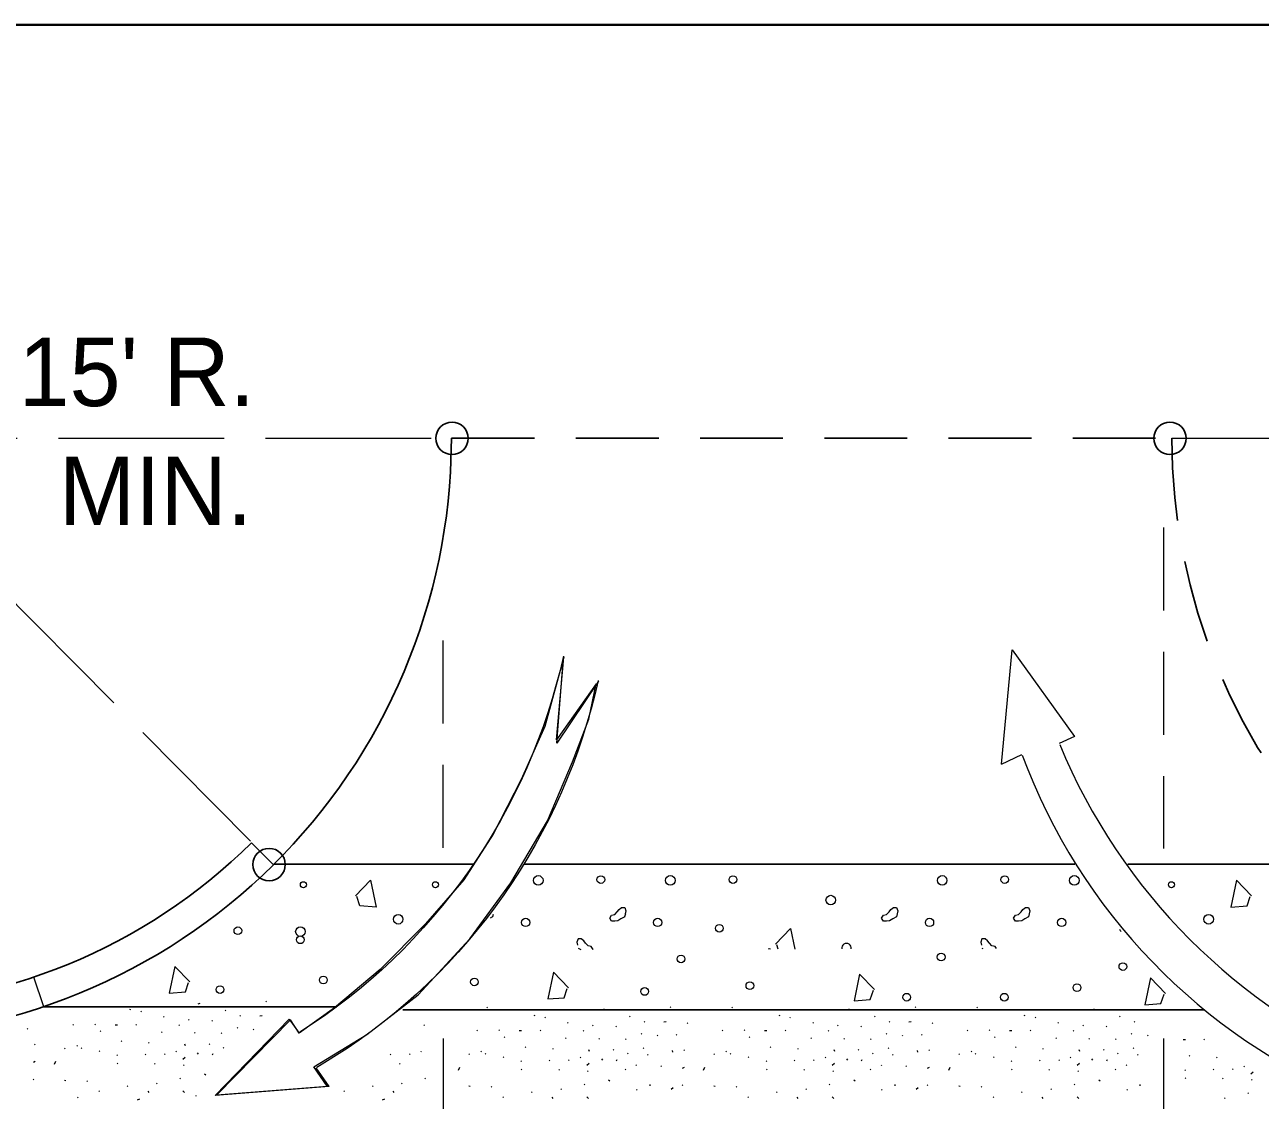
# Model space of a CAD drawing. Extents: x 211 to 583, y -436 to -166.
# Drawn here: x 342.7 to 363.28, y -231.9 to -213.98 of the extents above; entities that cross this region are included whole.
import ezdxf

# ---------------------------------------------------------------- set-up
doc = ezdxf.new("R2010")
doc.units = 0
doc.header["$LTSCALE"] = 0.46
doc.linetypes.add('LONG_DASHED', pattern=[7.5, 6, -1.5])
doc.linetypes.add('MEDIUM_DASHED', pattern=[4.5, 3, -1.5])
for name, color, linetype, lineweight in [('1', 7, 'Continuous', 13), ('10', 7, 'Continuous', 13), ('15', 7, 'Continuous', 25)]:
    doc.layers.add(name, color=color, linetype=linetype, lineweight=lineweight)
doc.layers.add('60', color=7, linetype='Continuous')

msp = doc.modelspace()

# ---------------------------------------------------------------- linework, layer by layer
at = {"layer": '1'}
for p, q in [((350.4909, -228.8446), (350.4508, -228.8647)), ((355.2508, -229.3804), (355.2263, -229.3071)), ((351.9149, -229.366), (351.959, -229.3879)), ((358.6448, -229.366), (358.6583, -229.3727)), ((343.0151, -230.3437), (342.8469, -229.8469)), ((345.5871, -230.2944), (345.6199, -230.2779)), ((346.7144, -230.2451), (346.7254, -230.2561)), ((350.3948, -230.3489), (350.4058, -230.3599)), ((353.4483, -230.3434), (353.4593, -230.3544)), ((354.478, -230.3489), (354.489, -230.3599)), ((357.5315, -230.3434), (357.5425, -230.3544)), ((358.5613, -230.3489), (358.5723, -230.3599)), ((344.4544, -230.3929), (344.4598, -230.3764)), ((344.6293, -230.4257), (344.6403, -230.4147)), ((345.0071, -230.5022), (345.0181, -230.5132)), ((345.4228, -230.5624), (345.4338, -230.5514)), ((345.8113, -230.5789), (345.8223, -230.5679)), ((346.036, -230.3982), (346.0469, -230.4092)), ((346.2819, -230.4967), (346.2929, -230.4857)), ((346.6106, -230.4914), (346.6489, -230.4861)), ((351.1883, -230.4912), (351.1935, -230.4747)), ((351.3631, -230.5241), (351.3741, -230.5131)), ((352.3209, -230.3927), (352.3537, -230.3762)), ((352.7697, -230.4966), (352.7808, -230.5076)), ((355.2715, -230.4912), (355.2768, -230.4747)), ((355.4463, -230.5241), (355.4573, -230.5131)), ((356.4042, -230.3927), (356.437, -230.3762)), ((356.853, -230.4966), (356.864, -230.5076)), ((359.3548, -230.4912), (359.3601, -230.4747)), ((359.5297, -230.5241), (359.5407, -230.5131)), ((360.4875, -230.3927), (360.5203, -230.3762)), ((360.9363, -230.4966), (360.9473, -230.5076)), ((342.735, -230.7157), (342.746, -230.7047)), ((343.4968, -230.6336), (343.5078, -230.6446)), ((343.8633, -230.6281), (343.8743, -230.6391)), ((343.9508, -230.7541), (343.9618, -230.7431)), ((344.241, -230.6446), (344.2027, -230.6446)), ((344.5475, -230.6336), (344.5585, -230.6446)), ((344.9742, -230.7704), (344.9852, -230.7594)), ((345.2642, -230.6501), (345.2752, -230.6391)), ((345.5269, -230.7704), (345.5379, -230.7814)), ((345.9703, -230.7759), (345.9813, -230.7869)), ((346.2329, -230.6884), (346.2439, -230.6994)), ((346.501, -230.7266), (346.5119, -230.7156)), ((349.3474, -230.6501), (349.3584, -230.6391)), ((350.2306, -230.7319), (350.2416, -230.7429)), ((350.597, -230.7264), (350.6081, -230.7374)), ((350.9748, -230.7429), (350.9364, -230.7429)), ((351.2812, -230.7319), (351.2923, -230.7429)), ((351.7409, -230.6006), (351.7518, -230.6116)), ((351.9978, -230.7484), (352.0088, -230.7374)), ((352.1566, -230.6607), (352.1676, -230.6497)), ((352.5451, -230.6772), (352.556, -230.6662)), ((353.0158, -230.5951), (353.0268, -230.5841)), ((353.3443, -230.5897), (353.3827, -230.5844)), ((353.7327, -230.6171), (353.7437, -230.6061)), ((354.3138, -230.7319), (354.3248, -230.7429)), ((354.6803, -230.7264), (354.6913, -230.7374)), ((355.058, -230.7429), (355.0197, -230.7429)), ((355.3645, -230.7319), (355.3755, -230.7429)), ((355.8242, -230.6006), (355.8352, -230.6116)), ((356.0812, -230.7484), (356.0922, -230.7374)), ((356.2398, -230.6607), (356.2508, -230.6497)), ((356.6283, -230.6772), (356.6393, -230.6662)), ((357.099, -230.5951), (357.11, -230.5841)), ((357.4276, -230.5897), (357.4659, -230.5844)), ((357.8159, -230.6171), (357.827, -230.6061)), ((358.3972, -230.7319), (358.4082, -230.7429)), ((358.7636, -230.7264), (358.7747, -230.7374)), ((359.1413, -230.7429), (359.103, -230.7429)), ((359.4478, -230.7319), (359.4588, -230.7429)), ((359.9075, -230.6006), (359.9184, -230.6116)), ((360.1644, -230.7484), (360.1755, -230.7374)), ((360.3232, -230.6607), (360.3342, -230.6497)), ((360.7117, -230.6772), (360.7226, -230.6662)), ((361.1823, -230.5951), (361.1933, -230.5841)), ((342.8608, -230.9729), (342.8718, -230.9619)), ((343.5625, -230.9839), (343.5733, -230.9947)), ((344.3011, -230.9072), (344.3121, -230.9182)), ((344.7554, -230.9346), (344.7664, -230.9456)), ((345.3738, -230.9894), (345.3628, -230.9619)), ((345.7677, -230.9674), (345.7786, -230.9564)), ((350.6845, -230.8524), (350.6956, -230.8414)), ((351.7078, -230.8687), (351.7189, -230.8577)), ((352.2608, -230.8687), (352.2718, -230.8797)), ((352.7041, -230.8742), (352.7151, -230.8852)), ((352.9668, -230.7867), (352.9777, -230.7977)), ((353.2347, -230.8249), (353.2458, -230.8139)), ((353.552, -230.8141), (353.563, -230.8031)), ((354.7678, -230.8524), (354.7788, -230.8414)), ((355.7912, -230.8687), (355.8022, -230.8577)), ((356.344, -230.8687), (356.355, -230.8797)), ((356.7873, -230.8742), (356.7983, -230.8852)), ((357.05, -230.7867), (357.0609, -230.7977)), ((357.318, -230.8249), (357.329, -230.8139)), ((357.6353, -230.8141), (357.6463, -230.8031)), ((358.8511, -230.8524), (358.8622, -230.8414)), ((359.8744, -230.8687), (359.8855, -230.8577)), ((360.4273, -230.8687), (360.4383, -230.8797)), ((360.8707, -230.8742), (360.8817, -230.8852)), ((361.1333, -230.7867), (361.1443, -230.7977)), ((361.4013, -230.8249), (361.4123, -230.8139)), ((362.0353, -230.8904), (361.997, -230.8904)), ((362.3418, -230.8794), (362.3528, -230.8904)), ((343.36, -231.0276), (343.371, -231.0386)), ((343.6335, -231.0222), (343.6444, -231.0332)), ((343.9344, -231.0769), (343.9454, -231.0879)), ((344.23, -231.1426), (344.241, -231.1535)), ((344.7006, -231.1316), (344.7117, -231.1426)), ((345.0233, -231.1371), (345.0343, -231.1261)), ((345.2148, -231.0932), (345.2258, -231.0822)), ((345.33, -231.2137), (345.3683, -231.1809)), ((345.5708, -231.1097), (345.5871, -231.1316)), ((345.8224, -231.1426), (345.8335, -231.1207)), ((346.0029, -231.0276), (346.0139, -231.0166)), ((348.7839, -231.1316), (348.7949, -231.1426)), ((349.1066, -231.1371), (349.1176, -231.1261)), ((349.2981, -231.0932), (349.3091, -231.0822)), ((350.0937, -231.1259), (350.1048, -231.1369)), ((350.2962, -231.0822), (350.307, -231.0931)), ((350.3673, -231.1206), (350.3783, -231.1316)), ((350.6683, -231.1752), (350.6793, -231.1862)), ((351.0349, -231.0056), (351.0459, -231.0166)), ((351.4893, -231.0329), (351.5002, -231.0439)), ((351.9485, -231.1916), (351.9595, -231.1806)), ((352.1076, -231.0877), (352.0966, -231.0602)), ((352.5013, -231.0657), (352.5124, -231.0547)), ((352.7368, -231.1259), (352.7477, -231.1149)), ((352.9993, -231.0329), (353.0103, -231.0219)), ((353.0708, -231.1369), (353.0818, -231.1479)), ((353.481, -231.0712), (353.4866, -231.0986)), ((353.6778, -231.0712), (353.6888, -231.0602)), ((354.177, -231.1259), (354.188, -231.1369)), ((354.3795, -231.0822), (354.3903, -231.0931)), ((354.4505, -231.1206), (354.4615, -231.1316)), ((354.7515, -231.1752), (354.7626, -231.1862)), ((355.1182, -231.0056), (355.1293, -231.0166)), ((355.5726, -231.0329), (355.5835, -231.0439)), ((356.0318, -231.1916), (356.0428, -231.1806)), ((356.1908, -231.0877), (356.1798, -231.0602)), ((356.5847, -231.0657), (356.5957, -231.0547)), ((356.82, -231.1259), (356.8309, -231.1149)), ((357.0826, -231.0329), (357.0937, -231.0219)), ((357.154, -231.1369), (357.165, -231.1479)), ((357.5643, -231.0712), (357.5698, -231.0986)), ((357.7612, -231.0712), (357.7722, -231.0602)), ((358.2603, -231.1259), (358.2713, -231.1369)), ((358.4628, -231.0822), (358.4736, -231.0931)), ((358.5338, -231.1206), (358.5448, -231.1316)), ((358.8348, -231.1752), (358.8458, -231.1862)), ((359.2015, -231.0056), (359.2125, -231.0166)), ((359.6558, -231.0329), (359.6668, -231.0439)), ((360.1151, -231.1916), (360.1261, -231.1806)), ((360.2742, -231.0877), (360.2632, -231.0602)), ((360.6679, -231.0657), (360.679, -231.0547)), ((360.9033, -231.1259), (360.9143, -231.1149)), ((361.1659, -231.0329), (361.1769, -231.0219)), ((361.2373, -231.1369), (361.2483, -231.1479)), ((362.0955, -231.1531), (362.1066, -231.1641)), ((362.5499, -231.1804), (362.5609, -231.1914)), ((342.8392, -231.2629), (342.8719, -231.2466)), ((343.1903, -231.2957), (343.2121, -231.2466)), ((344.2353, -231.2902), (344.2463, -231.2792)), ((344.8592, -231.2957), (344.8702, -231.2847)), ((345.3408, -231.3177), (345.3518, -231.3067)), ((348.9424, -231.2957), (348.9534, -231.2847)), ((349.9241, -231.3941), (349.9459, -231.3449)), ((350.9637, -231.2409), (350.9748, -231.2518)), ((350.9691, -231.3885), (350.9801, -231.3776)), ((351.4343, -231.2299), (351.4453, -231.2409)), ((351.5928, -231.3941), (351.6039, -231.3831)), ((351.757, -231.2354), (351.7681, -231.2243)), ((352.0637, -231.3121), (352.102, -231.2792)), ((352.3045, -231.2081), (352.3209, -231.2299)), ((352.5562, -231.2409), (352.5672, -231.2191)), ((352.6984, -231.3885), (352.7093, -231.3776)), ((352.8793, -231.3066), (352.8902, -231.3176)), ((353.2949, -231.3339), (353.3059, -231.3229)), ((353.6562, -231.3612), (353.6891, -231.3449)), ((354.0073, -231.3941), (354.0293, -231.3449)), ((355.047, -231.2409), (355.058, -231.2518)), ((355.0523, -231.3885), (355.0634, -231.3776)), ((355.5177, -231.2299), (355.5287, -231.2409)), ((355.6762, -231.3941), (355.6872, -231.3831)), ((355.8403, -231.2354), (355.8513, -231.2243)), ((356.147, -231.3121), (356.1853, -231.2792)), ((356.3878, -231.2081), (356.4042, -231.2299)), ((356.6395, -231.2409), (356.6505, -231.2191)), ((356.7817, -231.3885), (356.7926, -231.3776)), ((356.9625, -231.3066), (356.9734, -231.3176)), ((357.3782, -231.3339), (357.3892, -231.3229)), ((357.7395, -231.3612), (357.7723, -231.3449)), ((358.0907, -231.3941), (358.1125, -231.3449)), ((359.1303, -231.2409), (359.1413, -231.2518)), ((359.1357, -231.3885), (359.1467, -231.3776)), ((359.6009, -231.2299), (359.6119, -231.2409)), ((359.7594, -231.3941), (359.7705, -231.3831)), ((359.9236, -231.2354), (359.9347, -231.2243)), ((360.2303, -231.3121), (360.2686, -231.2792)), ((360.4711, -231.2081), (360.4875, -231.2299)), ((360.7228, -231.2409), (360.7338, -231.2191)), ((360.865, -231.3885), (360.8759, -231.3776)), ((361.0458, -231.3066), (361.0568, -231.3176)), ((362.0243, -231.3884), (362.0353, -231.3993)), ((362.4951, -231.3774), (362.506, -231.3884)), ((362.8177, -231.3829), (362.8287, -231.3718)), ((363.0093, -231.3391), (363.0202, -231.3281)), ((342.8335, -231.5562), (342.8444, -231.5452)), ((343.36, -231.5617), (343.3818, -231.5672)), ((343.7318, -231.5835), (343.7428, -231.5726)), ((345.2806, -231.5399), (345.2917, -231.5289)), ((345.6911, -231.4577), (345.7131, -231.4742)), ((349.3639, -231.5399), (349.3749, -231.5289)), ((352.0745, -231.416), (352.0855, -231.4051)), ((352.4249, -231.556), (352.4468, -231.5726)), ((356.1578, -231.416), (356.1688, -231.4051)), ((356.5082, -231.556), (356.5301, -231.5726)), ((360.2411, -231.416), (360.2521, -231.4051)), ((360.5915, -231.556), (360.6134, -231.5726)), ((362.0297, -231.536), (362.0408, -231.5251)), ((362.6535, -231.5416), (362.6645, -231.5306)), ((363.1243, -231.4596), (363.1627, -231.4267)), ((363.1352, -231.5635), (363.1462, -231.5526)), ((343.9289, -231.7422), (343.94, -231.7532)), ((344.405, -231.6712), (344.416, -231.6602)), ((344.7444, -231.7477), (344.7608, -231.7697)), ((344.8921, -231.6109), (344.9031, -231.6218)), ((345.3573, -231.7696), (345.33, -231.7422)), ((348.0123, -231.7422), (348.0233, -231.7532)), ((348.4883, -231.6712), (348.4993, -231.6602)), ((348.8277, -231.7477), (348.8441, -231.7697)), ((348.9754, -231.6109), (348.9864, -231.6218)), ((350.0937, -231.6601), (350.1156, -231.6656)), ((350.4656, -231.6818), (350.4766, -231.6709)), ((351.1387, -231.7696), (351.1498, -231.7585)), ((351.6259, -231.7092), (351.6368, -231.7202)), ((352.0143, -231.6382), (352.0253, -231.6272)), ((352.8899, -231.7312), (352.9009, -231.7202)), ((353.1091, -231.6327), (353.1091, -231.6601)), ((353.4976, -231.6929), (353.4647, -231.7202)), ((353.6505, -231.6546), (353.6616, -231.6435)), ((354.177, -231.6601), (354.1988, -231.6656)), ((354.5488, -231.6818), (354.5598, -231.6709)), ((355.222, -231.7696), (355.233, -231.7585)), ((355.7092, -231.7092), (355.7202, -231.7202)), ((356.0977, -231.6382), (356.1087, -231.6272)), ((356.9732, -231.7312), (356.9842, -231.7202)), ((357.1923, -231.6327), (357.1923, -231.6601)), ((357.5808, -231.6929), (357.548, -231.7202)), ((357.7338, -231.6546), (357.7448, -231.6435)), ((358.2603, -231.6601), (358.2822, -231.6656)), ((358.6322, -231.6818), (358.6432, -231.6709)), ((359.3053, -231.7696), (359.3163, -231.7585)), ((359.7925, -231.7092), (359.8034, -231.7202)), ((360.1809, -231.6382), (360.1919, -231.6272)), ((361.0565, -231.7312), (361.0675, -231.7202)), ((361.2757, -231.6327), (361.2757, -231.6601)), ((363.0751, -231.7857), (363.086, -231.7747)), ((343.5731, -231.8572), (343.5842, -231.8462)), ((344.5748, -231.8901), (344.6131, -231.8737)), ((345.5489, -231.8243), (345.5598, -231.8189)), ((348.6581, -231.8901), (348.6964, -231.8737)), ((350.6627, -231.8406), (350.6737, -231.8516)), ((351.4783, -231.846), (351.4945, -231.8681)), ((352.091, -231.8679), (352.0637, -231.8406)), ((354.746, -231.8406), (354.757, -231.8516)), ((355.5615, -231.846), (355.5778, -231.8681)), ((356.1743, -231.8679), (356.147, -231.8406)), ((358.8293, -231.8406), (358.8403, -231.8516)), ((359.6448, -231.846), (359.6611, -231.8681)), ((360.2576, -231.8679), (360.2303, -231.8406)), ((362.6866, -231.8567), (362.6976, -231.8677))]:
    msp.add_line(p, q, dxfattribs=at)
msp.add_lwpolyline([(345.8981, -231.8082), (347.7348, -231.661), (347.5144, -231.342), (348.396, -230.8021), (349.2531, -230.1395), (350.1102, -229.207), (350.7959, -228.2744), (351.4081, -227.2437), (351.8243, -226.2621), (352.0938, -225.5504), (352.2162, -224.9615), (351.5551, -225.8941), (351.6775, -224.5198), (351.3592, -225.6732), (350.9673, -226.5567), (350.5019, -227.4646), (350.0123, -228.2253), (349.3756, -228.9616), (348.6164, -229.7223), (347.8573, -230.3603), (347.2695, -230.7776), (347.1227, -230.5567)], close=True, dxfattribs=at)
for points in [[(348.206, -228.4935), (348.4558, -228.2336), (348.5493, -228.6807), (348.2789, -228.6599), (348.2268, -228.5039)], [(363.1344, -228.4935), (362.8848, -228.2336), (362.7913, -228.6807), (363.0617, -228.6599), (363.1136, -228.5039)], [(352.6918, -228.8446), (352.6295, -228.8757), (352.5776, -228.9069), (352.5255, -228.9174), (352.4735, -228.9174), (352.4424, -228.8654), (352.4735, -228.8135), (352.5255, -228.8029), (352.567, -228.7614), (352.5984, -228.7197), (352.6399, -228.6886), (352.6918, -228.6886), (352.7127, -228.7406), (352.7024, -228.7927)], [(357.2208, -228.8446), (357.1584, -228.8757), (357.1065, -228.9069), (357.0545, -228.9174), (357.0025, -228.9174), (356.9713, -228.8654), (357.0025, -228.8135), (357.0545, -228.8029), (357.0959, -228.7614), (357.1273, -228.7197), (357.1688, -228.6886), (357.2208, -228.6886), (357.2417, -228.7406), (357.2313, -228.7927)], [(359.4218, -228.8446), (359.3594, -228.8757), (359.3075, -228.9069), (359.2555, -228.9174), (359.2034, -228.9174), (359.1723, -228.8654), (359.2034, -228.8135), (359.2555, -228.8029), (359.2969, -228.7614), (359.3283, -228.7197), (359.3698, -228.6886), (359.4218, -228.6886), (359.4426, -228.7406), (359.4323, -228.7927)], [(350.5003, -228.8022), (350.4898, -228.8435), (350.4883, -228.8447)], [(352.7033, -228.7946), (352.6908, -228.8435), (352.6893, -228.8447)], [(357.2322, -228.7946), (357.2197, -228.8435), (357.2182, -228.8447)], [(359.4332, -228.7946), (359.4207, -228.8435), (359.4192, -228.8447)], [(355.2055, -229.2966), (355.4552, -229.0368), (355.5269, -229.3798)], [(352.164, -229.3875), (352.1643, -229.3868), (352.1333, -229.3347), (352.0812, -229.3243), (352.0397, -229.2827), (352.0084, -229.2411), (351.9668, -229.2099), (351.9149, -229.2099), (351.8941, -229.2619), (351.9043, -229.3139)], [(358.8856, -229.3722), (358.8632, -229.3347), (358.8111, -229.3243), (358.7697, -229.2827), (358.7383, -229.2411), (358.6968, -229.2099), (358.6448, -229.2099), (358.624, -229.2619), (358.6343, -229.3139)], [(345.4466, -229.9277), (345.1969, -229.6677), (345.1035, -230.1149), (345.3738, -230.0941), (345.4258, -229.9381)], [(351.7568, -230.0232), (351.5071, -229.7633), (351.4136, -230.2105), (351.684, -230.1897), (351.736, -230.0337)], [(356.8559, -230.055), (356.6063, -229.7952), (356.5128, -230.2423), (356.7832, -230.2215), (356.8351, -230.0655)], [(361.7003, -230.1187), (361.4507, -229.8589), (361.3571, -230.3061), (361.6275, -230.2852), (361.6794, -230.1293)]]:
    msp.add_lwpolyline(points, dxfattribs=at)
at = {"layer": '1', "lineweight": 25}
for centre in [(349.8153, -220.8726), (361.7768, -220.8726), (346.767, -227.9724)]:
    msp.add_circle(centre, 0.2701, dxfattribs=at)
at = {"layer": '1'}
for centre, radius in [((347.3376, -228.3081), 0.05), ((349.5386, -228.3081), 0.05), ((351.2522, -228.2356), 0.0797), ((352.2947, -228.2216), 0.0642), ((353.4532, -228.2356), 0.0797), ((354.4957, -228.2216), 0.0642), ((357.9821, -228.2356), 0.0797), ((359.0246, -228.2216), 0.0642), ((360.1831, -228.2356), 0.0797), ((361.8019, -228.3081), 0.05), ((356.1253, -228.5636), 0.0797), ((348.9181, -228.8831), 0.0797), ((351.0412, -228.9363), 0.0688), ((353.2422, -228.9363), 0.0688), ((357.7711, -228.9363), 0.0688), ((359.9721, -228.9363), 0.0688), ((362.4224, -228.8831), 0.0797), ((346.2468, -229.0746), 0.0642), ((347.2893, -229.0886), 0.0797), ((354.269, -229.0328), 0.0642), ((347.2884, -229.2251), 0.0642), ((353.6305, -229.5438), 0.0642), ((357.9648, -229.5119), 0.0642), ((360.9925, -229.6713), 0.0642), ((347.6708, -229.8944), 0.0642), ((350.1886, -229.9263), 0.0642), ((354.7778, -229.99), 0.0642), ((345.9499, -230.0538), 0.0642), ((353.0249, -230.0856), 0.0642), ((357.3912, -230.1813), 0.0642), ((359.0166, -230.1813), 0.0642), ((360.2276, -230.0219), 0.0642)]:
    msp.add_circle(centre, radius, dxfattribs=at)
for centre, radius, start, end in [((360.999, -229.0328), 0.0642, 195.38576, 239.74687), ((356.3878, -229.3656), 0.0797, 351.28303, 188.97821), ((355.102, -229.4549), 0.077, 74.43108, 105.83017)]:
    msp.add_arc(centre, radius, start, end, dxfattribs=at)
at = {"layer": '10', "lineweight": 40}
msp.add_lwpolyline([(246.3015, -418.9782), (246.3156, -213.9835), (571.7732, -213.9836), (571.7732, -418.9814), (246.2857, -418.9814)], dxfattribs=at)
at = {"layer": '15', "linetype": 'LONG_DASHED', "lineweight": 13}
msp.add_line((339.8087, -220.8672), (346.4585, -227.5832), dxfattribs=at)
at = {"layer": '15', "linetype": 'MEDIUM_DASHED'}
msp.add_line((349.8085, -220.8672), (361.7715, -220.8672), dxfattribs=at)
at = {"layer": '15', "linetype": 'MEDIUM_DASHED', "lineweight": 13}
for p, q in [((361.6684, -222.3598), (361.6684, -227.7032)), ((349.6685, -227.6917), (349.6685, -223.9142))]:
    msp.add_line(p, q, dxfattribs=at)
at = {"layer": '15', "lineweight": 13}
for p, q in [((360.1884, -225.8372), (359.9284, -225.9572)), ((358.9684, -226.2972), (359.3084, -226.1372)), ((347.1038, -230.5458), (347.2671, -230.7811)), ((349.6685, -230.8672), (349.6685, -237.3671)), ((361.6684, -230.8672), (361.6684, -237.3671)), ((347.7686, -231.6672), (347.5519, -231.3602))]:
    msp.add_line(p, q, dxfattribs=at)
at = {"layer": '15'}
for p, q in [((346.4736, -227.6084), (346.8383, -227.9775)), ((346.8487, -227.9672), (350.1747, -227.9672)), ((351.0117, -227.9672), (360.1923, -227.9672)), ((364.7663, -227.9672), (361.0776, -227.9672)), ((343.0151, -230.3437), (347.8936, -230.3437)), ((348.9975, -230.3914), (362.3528, -230.3914))]:
    msp.add_line(p, q, dxfattribs=at)
at = {"layer": '15', "linetype": 'LONG_DASHED', "lineweight": 13}
for points in [[(339.8087, -230.8672), (339.8087, -220.8672), (349.8085, -220.8672)], [(361.8084, -220.8672), (371.8083, -220.8672), (371.8083, -230.8672)]]:
    msp.add_lwpolyline(points, dxfattribs=at)
at = {"layer": '15', "linetype": 'MEDIUM_DASHED'}
msp.add_lwpolyline([(346.8449, -227.9672), (346.999, -227.8114), (347.1673, -227.6329), (347.3311, -227.4502), (347.4903, -227.2637), (347.645, -227.0732), (347.795, -226.8791), (347.9403, -226.6812), (348.0803, -226.4799), (348.2156, -226.2752), (348.3458, -226.0673), (348.4708, -225.8561), (348.5906, -225.6421), (348.7052, -225.4252), (348.8143, -225.2054), (348.9182, -224.9832), (349.0164, -224.7583), (349.1092, -224.5312), (349.1961, -224.3018), (349.2777, -224.0703), (349.3534, -223.837), (349.4234, -223.6019), (349.4876, -223.3652), (349.546, -223.1268), (349.5985, -222.8872), (349.6452, -222.6463), (349.6859, -222.4045), (349.7207, -222.1616), (349.7493, -221.9179), (349.7722, -221.6737), (349.789, -221.4287), (349.8048, -220.868)], dxfattribs=at)
at = {"layer": '15', "lineweight": 13}
for points in [[(358.9684, -226.2972), (359.1484, -224.3972), (360.1884, -225.8372)], [(351.6702, -224.4983), (351.6142, -224.7372), (351.5523, -224.9746), (351.4846, -225.2104), (351.4111, -225.4446), (351.3319, -225.6769), (351.2471, -225.907), (351.1567, -226.1352), (351.0606, -226.361), (350.9591, -226.5843), (350.8519, -226.8052), (350.7397, -227.0232), (350.6218, -227.2385), (350.4989, -227.4508), (350.3708, -227.6601), (350.2376, -227.8661), (350.0993, -228.0687), (349.956, -228.268), (349.8081, -228.4637), (349.6552, -228.6557), (349.4978, -228.8439), (349.3358, -229.0282), (349.1693, -229.2084), (348.9984, -229.3845), (348.8233, -229.5563), (348.644, -229.7237), (348.4606, -229.8869), (348.2733, -230.0453), (348.0822, -230.1992), (347.8873, -230.3482), (347.6888, -230.4926), (347.2816, -230.7663)], [(352.2534, -224.9169), (351.5628, -225.9525), (351.6743, -224.5116)], [(352.2493, -224.9037), (352.1933, -225.1427), (352.1313, -225.3802), (352.0637, -225.616), (351.9903, -225.8502), (351.911, -226.0823), (351.8262, -226.3126), (351.7358, -226.5406), (351.6398, -226.7664), (351.5382, -226.9897), (351.4311, -227.2106), (351.3187, -227.4287), (351.201, -227.6439), (351.0781, -227.8562), (350.9499, -228.0655), (350.8167, -228.2717), (350.6784, -228.4743), (350.5352, -228.6736), (350.3873, -228.8692), (350.2343, -229.0612), (350.0769, -229.2494), (349.9149, -229.4337), (349.7484, -229.6138), (349.5776, -229.7899), (349.4024, -229.9619), (349.2231, -230.1293), (349.0398, -230.2923), (348.8524, -230.4508), (348.6613, -230.6047), (348.4664, -230.7537), (348.2679, -230.8981), (348.0661, -231.0374), (347.563, -231.3542)], [(347.7686, -231.6672), (345.8665, -231.8198), (347.1038, -230.5458)]]:
    msp.add_lwpolyline(points, dxfattribs=at)
at = {"layer": '15', "linetype": 'MEDIUM_DASHED'}
msp.add_arc((371.8082, -220.8672), 9.9999, 179.99996, 225.1787, dxfattribs=at)
at = {"layer": '15', "lineweight": 13}
for centre, start in [((369.1782, -222.1472), 202.50168), ((368.6782, -222.6472), 200.50068)]:
    msp.add_arc(centre, 9.9992, start, 247.50168, dxfattribs=at)
at = {"layer": '15'}
for radius, end in [(9.4797, 314.67465), (9.9987, 314.67455)]:
    msp.add_arc((339.8085, -220.8672), radius, 270.00002, end, dxfattribs=at)

# ---------------------------------------------------------------- texts
msp.add_text('MIN.', height=1.142, dxfattribs=at).set_placement((343.2633, -222.3187))
at = {"layer": '60'}
msp.add_text("15' R.                       ", height=1.142, dxfattribs=at).set_placement((342.5936, -220.3358))

doc.saveas('drawing.dxf')
